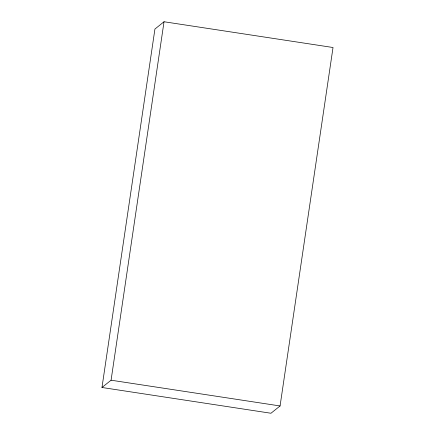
<?xml version="1.0" encoding="UTF-8"?>
<svg xmlns="http://www.w3.org/2000/svg" width="435" height="435" viewBox="0 0 435 435"><rect width="100%" height="100%" fill="white"/><g stroke="black" fill="none" stroke-linecap="round" stroke-linejoin="round"><path stroke-width="0.65" d="M101.975 387.493L154.931 29.042L164.033 21.75L333.025 47.507L280.069 405.958L270.967 413.25L101.975 387.493L111.077 380.206L164.033 21.75M111.077 380.206L280.069 405.958"/></g></svg>
